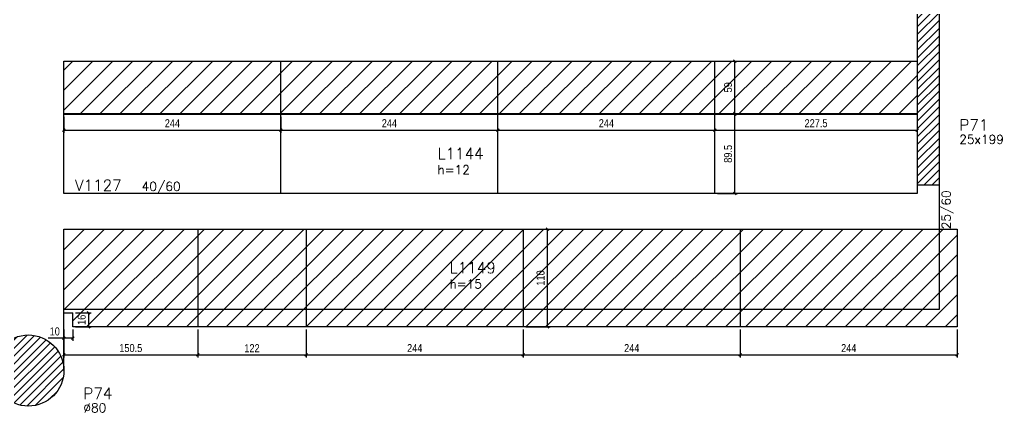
# Model space of a CAD drawing. Extents: x 1860 to 8661, y -614 to 3008.
# Drawn here: x 6172 to 7277, y 105 to 547 of the extents above; entities that cross this region are included whole.
import ezdxf

# ---------------------------------------------------------------- set-up
doc = ezdxf.new("R2010")
doc.units = 0
for name, color, linetype in [('242', 12, 'Continuous'), ('COTA', 241, 'Continuous'), ('F-LAJES', 3, 'Continuous'), ('F-LAJES-DIM', 2, 'Continuous'), ('F-LAJES-NOME', 4, 'Continuous'), ('F-PILARES-DIM', 172, 'Continuous'), ('F-PILARES-HACH', 174, 'Continuous'), ('F-PILARES-NOME', 170, 'Continuous'), ('F-PILARES-S', 170, 'Continuous'), ('F-VIGAS', 3, 'Continuous'), ('F-VIGAS-DIM', 2, 'Continuous'), ('F-VIGAS-NOME', 4, 'Continuous'), ('Painéis', 200, 'Continuous')]:
    doc.layers.add(name, color=color, linetype=linetype)
doc.layers.add('Hachura', color=251, linetype='Continuous', lineweight=9)
doc.styles.add('COTA TECNICA-50', font='techl___.ttf', dxfattribs={"height": 9})
doc.styles.add('MCP', font='romans.shx')
doc.dimstyles.new('COTA PAINEL-50', dxfattribs={"dimtxt": 9, "dimasz": 3, "dimexe": 3, "dimexo": 3, "dimgap": 3, "dimtad": 1, "dimdec": 1, "dimzin": 12, "dimdsep": 46, "dimtxsty": 'COTA TECNICA-50', "dimblk1": 'OBLIQUE', "dimblk2": 'OBLIQUE', "dimsah": 1, "dimcen": 0.9, "dimclrd": 4, "dimclre": 4, "dimclrt": 240, "dimadec": 1, "dimazin": 3, "dimtfac": 1, "dimtdec": 1, "dimtmove": 0, "dimatfit": 3, "dimfxl": 1, "dimtolj": 1, "dimtzin": 12, "dimarcsym": 0})
pattern_1 = [(45, (3946.89, 636.7516), (-4.419417, 4.419417), [])]
pattern_2 = [(45, (0, 127.807), (-11.22532, 11.22532), [])]

# ---------------------------------------------------------------- blocks, each defined once
blk = doc.blocks.new('_Oblique')
at = {"color": 0, "linetype": 'ByBlock', "lineweight": -2}
blk.add_line((-0.5, -0.5), (0.5, 0.5), dxfattribs=at)
blk = doc.blocks.new('*D1052')
at = {"layer": 'COTA', "color": 4, "lineweight": -2, "transparency": 16777216}
for p, q in [((6221.9, 437.8), (6221.9, 419.8)), ((6465.9, 437.8), (6465.9, 419.8)), ((6221.9, 422.8), (6465.9, 422.8))]:
    blk.add_line(p, q, dxfattribs=at)
at = {"layer": 'Defpoints', "color": 0, "transparency": 16777216}
for p in [(6221.9, 440.8), (6465.9, 440.8), (6465.9, 422.8)]:
    blk.add_point(p, dxfattribs=at)
at = {"layer": 'COTA', "color": 4, "lineweight": -2, "transparency": 16777216, "xscale": 3, "yscale": 3, "zscale": 3, "rotation": 180}
blk.add_blockref('_Oblique', (6221.9, 422.8), dxfattribs=at)
at = {"layer": 'COTA', "color": 4, "lineweight": -2, "transparency": 16777216, "xscale": 3, "yscale": 3, "zscale": 3}
blk.add_blockref('_Oblique', (6465.9, 422.8), dxfattribs=at)
at = {"layer": 'COTA', "color": 240, "transparency": 16777216, "insert": (6343.9, 430.4), "char_height": 9, "attachment_point": 5, "style": 'COTA TECNICA-50'}
blk.add_mtext('\\A1;244', dxfattribs=at)
blk = doc.blocks.new('*D1053')
at = {"layer": 'COTA', "color": 4, "lineweight": -2, "transparency": 16777216}
for p, q in [((6465.9, 437.8), (6465.9, 419.8)), ((6465.9, 422.8), (6709.9, 422.8))]:
    blk.add_line(p, q, dxfattribs=at)
at = {"layer": 'Defpoints', "color": 0, "transparency": 16777216}
for p in [(6465.9, 440.8), (6709.9, 422.8), (6709.9, 422.8)]:
    blk.add_point(p, dxfattribs=at)
at = {"layer": 'COTA', "color": 4, "lineweight": -2, "transparency": 16777216, "xscale": 3, "yscale": 3, "zscale": 3, "rotation": 180}
blk.add_blockref('_Oblique', (6465.9, 422.8), dxfattribs=at)
at = {"layer": 'COTA', "color": 4, "lineweight": -2, "transparency": 16777216, "xscale": 3, "yscale": 3, "zscale": 3}
blk.add_blockref('_Oblique', (6709.9, 422.8), dxfattribs=at)
at = {"layer": 'COTA', "color": 240, "transparency": 16777216, "insert": (6587.9, 430.4), "char_height": 9, "attachment_point": 5, "style": 'COTA TECNICA-50'}
blk.add_mtext('\\A1;244', dxfattribs=at)
blk = doc.blocks.new('*D1054')
at = {"layer": 'COTA', "color": 4, "lineweight": -2, "transparency": 16777216}
blk.add_line((6709.9, 422.8), (6953.9, 422.8), dxfattribs=at)
at = {"layer": 'Defpoints', "color": 0, "transparency": 16777216}
for p in [(6709.9, 422.8), (6953.9, 422.8), (6953.9, 422.8)]:
    blk.add_point(p, dxfattribs=at)
at = {"layer": 'COTA', "color": 4, "lineweight": -2, "transparency": 16777216, "xscale": 3, "yscale": 3, "zscale": 3, "rotation": 180}
blk.add_blockref('_Oblique', (6709.9, 422.8), dxfattribs=at)
at = {"layer": 'COTA', "color": 4, "lineweight": -2, "transparency": 16777216, "xscale": 3, "yscale": 3, "zscale": 3}
blk.add_blockref('_Oblique', (6953.9, 422.8), dxfattribs=at)
at = {"layer": 'COTA', "color": 240, "transparency": 16777216, "insert": (6831.9, 430.4), "char_height": 9, "attachment_point": 5, "style": 'COTA TECNICA-50'}
blk.add_mtext('\\A1;244', dxfattribs=at)
blk = doc.blocks.new('*D1055')
at = {"layer": 'COTA', "color": 4, "lineweight": -2, "transparency": 16777216}
blk.add_line((6953.9, 422.8), (7181.4, 422.8), dxfattribs=at)
at = {"layer": 'Defpoints', "color": 0, "transparency": 16777216}
for p in [(6953.9, 422.8), (7181.4, 422.8), (7181.4, 422.8)]:
    blk.add_point(p, dxfattribs=at)
at = {"layer": 'COTA', "color": 4, "lineweight": -2, "transparency": 16777216, "xscale": 3, "yscale": 3, "zscale": 3, "rotation": 180}
blk.add_blockref('_Oblique', (6953.9, 422.8), dxfattribs=at)
at = {"layer": 'COTA', "color": 4, "lineweight": -2, "transparency": 16777216, "xscale": 3, "yscale": 3, "zscale": 3}
blk.add_blockref('_Oblique', (7181.4, 422.8), dxfattribs=at)
at = {"layer": 'COTA', "color": 240, "transparency": 16777216, "insert": (7067.6, 430.4), "char_height": 9, "attachment_point": 5, "style": 'COTA TECNICA-50'}
blk.add_mtext('\\A1;227.5', dxfattribs=at)
blk = doc.blocks.new('*D1056')
at = {"layer": 'COTA', "color": 4, "lineweight": -2, "transparency": 16777216}
for p, q in [((6956.9, 440.8), (6979.3, 440.8)), ((6976.3, 351.3), (6976.3, 440.8)), ((6956.9, 351.3), (6979.3, 351.3))]:
    blk.add_line(p, q, dxfattribs=at)
at = {"layer": 'Defpoints', "color": 0, "transparency": 16777216}
for p in [(6953.9, 440.8), (6976.3, 440.8), (6953.9, 351.3)]:
    blk.add_point(p, dxfattribs=at)
at = {"layer": 'COTA', "color": 4, "lineweight": -2, "transparency": 16777216, "xscale": 3, "yscale": 3, "zscale": 3}
for p, rotation in [((6976.3, 440.8), 90), ((6976.3, 351.3), 270)]:
    blk.add_blockref('_Oblique', p, dxfattribs=dict(at, rotation=rotation))
at = {"layer": 'COTA', "color": 240, "transparency": 16777216, "insert": (6968.7, 396), "char_height": 9, "attachment_point": 5, "rotation": 90, "style": 'COTA TECNICA-50'}
blk.add_mtext('\\A1;89.5', dxfattribs=at)
blk = doc.blocks.new('*D1057')
at = {"layer": 'COTA', "color": 4, "lineweight": -2, "transparency": 16777216}
for p, q in [((6956.9, 500.3), (6979.3, 500.3)), ((6976.3, 441.3), (6976.3, 500.3)), ((6956.9, 441.3), (6979.3, 441.3))]:
    blk.add_line(p, q, dxfattribs=at)
at = {"layer": 'Defpoints', "color": 0, "transparency": 16777216}
for p in [(6953.9, 500.3), (6976.3, 500.3), (6953.9, 441.3)]:
    blk.add_point(p, dxfattribs=at)
at = {"layer": 'COTA', "color": 4, "lineweight": -2, "transparency": 16777216, "xscale": 3, "yscale": 3, "zscale": 3}
for p, rotation in [((6976.3, 500.3), 90), ((6976.3, 441.3), 270)]:
    blk.add_blockref('_Oblique', p, dxfattribs=dict(at, rotation=rotation))
at = {"layer": 'COTA', "color": 240, "transparency": 16777216, "insert": (6968.7, 470.8), "char_height": 9, "attachment_point": 5, "rotation": 90, "style": 'COTA TECNICA-50'}
blk.add_mtext('\\A1;59', dxfattribs=at)
blk = doc.blocks.new('*D1117')
at = {"layer": 'COTA', "color": 4, "lineweight": -2, "transparency": 16777216}
for p, q in [((6234.9, 217.3), (6252.5, 217.3)), ((6249.5, 217.3), (6249.5, 201.3)), ((6234.9, 201.3), (6252.5, 201.3))]:
    blk.add_line(p, q, dxfattribs=at)
at = {"layer": 'Defpoints', "color": 0, "transparency": 16777216}
for p in [(6231.9, 217.3), (6231.9, 201.3), (6249.5, 201.3)]:
    blk.add_point(p, dxfattribs=at)
at = {"layer": 'COTA', "color": 4, "lineweight": -2, "transparency": 16777216, "xscale": 3, "yscale": 3, "zscale": 3}
for p, rotation in [((6249.5, 217.3), 90), ((6249.5, 201.3), 270)]:
    blk.add_blockref('_Oblique', p, dxfattribs=dict(at, rotation=rotation))
at = {"layer": 'COTA', "color": 240, "transparency": 16777216, "insert": (6241.9, 209.3), "char_height": 9, "attachment_point": 5, "rotation": 90, "style": 'COTA TECNICA-50'}
blk.add_mtext('\\A1;16', dxfattribs=at)
blk = doc.blocks.new('*D1118')
at = {"layer": 'COTA', "color": 4, "lineweight": -2, "transparency": 16777216}
for p, q in [((6221.9, 188.6), (6204.4, 188.6)), ((6221.9, 198.3), (6221.9, 185.6)), ((6231.9, 188.6), (6221.9, 188.6)), ((6231.9, 198.3), (6231.9, 185.6))]:
    blk.add_line(p, q, dxfattribs=at)
at = {"layer": 'Defpoints', "color": 0, "transparency": 16777216}
for p in [(6221.9, 201.3), (6231.9, 201.3), (6221.9, 188.6)]:
    blk.add_point(p, dxfattribs=at)
at = {"layer": 'COTA', "color": 4, "lineweight": -2, "transparency": 16777216, "xscale": 3, "yscale": 3, "zscale": 3, "rotation": 180}
blk.add_blockref('_Oblique', (6221.9, 188.6), dxfattribs=at)
at = {"layer": 'COTA', "color": 4, "lineweight": -2, "transparency": 16777216, "xscale": 3, "yscale": 3, "zscale": 3}
blk.add_blockref('_Oblique', (6231.9, 188.6), dxfattribs=at)
at = {"layer": 'COTA', "color": 240, "transparency": 16777216, "insert": (6211.6, 196.2), "char_height": 9, "attachment_point": 5, "style": 'COTA TECNICA-50'}
blk.add_mtext('\\A1;10', dxfattribs=at)
blk = doc.blocks.new('*D1116')
at = {"layer": 'COTA', "color": 4, "lineweight": -2, "transparency": 16777216}
for p, q in [((6741.4, 311.3), (6768.5, 311.3)), ((6765.5, 201.3), (6765.5, 311.3)), ((6741.4, 201.3), (6768.5, 201.3))]:
    blk.add_line(p, q, dxfattribs=at)
at = {"layer": 'Defpoints', "color": 0, "transparency": 16777216}
for p in [(6738.4, 311.3), (6765.5, 311.3), (6738.4, 201.3)]:
    blk.add_point(p, dxfattribs=at)
at = {"layer": 'COTA', "color": 4, "lineweight": -2, "transparency": 16777216, "xscale": 3, "yscale": 3, "zscale": 3}
for p, rotation in [((6765.5, 311.3), 90), ((6765.5, 201.3), 270)]:
    blk.add_blockref('_Oblique', p, dxfattribs=dict(at, rotation=rotation))
at = {"layer": 'COTA', "color": 240, "transparency": 16777216, "insert": (6757.9, 256.3), "char_height": 9, "attachment_point": 5, "rotation": 90, "style": 'COTA TECNICA-50'}
blk.add_mtext('\\A1;110', dxfattribs=at)
blk = doc.blocks.new('*D1111')
at = {"layer": 'COTA', "color": 4, "lineweight": -2, "transparency": 16777216}
for p, q in [((6221.9, 188.9), (6221.9, 166.9)), ((6372.4, 198.3), (6372.4, 166.9)), ((6221.9, 169.9), (6372.4, 169.9))]:
    blk.add_line(p, q, dxfattribs=at)
at = {"layer": 'Defpoints', "color": 0, "transparency": 16777216}
for p in [(6372.4, 201.3), (6221.9, 191.9), (6372.4, 169.9)]:
    blk.add_point(p, dxfattribs=at)
at = {"layer": 'COTA', "color": 4, "lineweight": -2, "transparency": 16777216, "xscale": 3, "yscale": 3, "zscale": 3, "rotation": 180}
blk.add_blockref('_Oblique', (6221.9, 169.9), dxfattribs=at)
at = {"layer": 'COTA', "color": 4, "lineweight": -2, "transparency": 16777216, "xscale": 3, "yscale": 3, "zscale": 3}
blk.add_blockref('_Oblique', (6372.4, 169.9), dxfattribs=at)
at = {"layer": 'COTA', "color": 240, "transparency": 16777216, "insert": (6297.1, 177.5), "char_height": 9, "attachment_point": 5, "style": 'COTA TECNICA-50'}
blk.add_mtext('\\A1;150.5', dxfattribs=at)
blk = doc.blocks.new('*D1112')
at = {"layer": 'COTA', "color": 4, "lineweight": -2, "transparency": 16777216}
for p, q in [((6372.4, 198.3), (6372.4, 166.9)), ((6494.4, 198.3), (6494.4, 166.9)), ((6372.4, 169.9), (6494.4, 169.9))]:
    blk.add_line(p, q, dxfattribs=at)
at = {"layer": 'Defpoints', "color": 0, "transparency": 16777216}
for p in [(6372.4, 201.3), (6494.4, 201.3), (6494.4, 169.9)]:
    blk.add_point(p, dxfattribs=at)
at = {"layer": 'COTA', "color": 4, "lineweight": -2, "transparency": 16777216, "xscale": 3, "yscale": 3, "zscale": 3, "rotation": 180}
blk.add_blockref('_Oblique', (6372.4, 169.9), dxfattribs=at)
at = {"layer": 'COTA', "color": 4, "lineweight": -2, "transparency": 16777216, "xscale": 3, "yscale": 3, "zscale": 3}
blk.add_blockref('_Oblique', (6494.4, 169.9), dxfattribs=at)
at = {"layer": 'COTA', "color": 240, "transparency": 16777216, "insert": (6433.4, 177.4), "char_height": 9, "attachment_point": 5, "style": 'COTA TECNICA-50'}
blk.add_mtext('\\A1;122', dxfattribs=at)
blk = doc.blocks.new('*D1113')
at = {"layer": 'COTA', "color": 4, "lineweight": -2, "transparency": 16777216}
for p, q in [((6494.4, 198.3), (6494.4, 166.9)), ((6738.4, 198.3), (6738.4, 166.9)), ((6494.4, 169.9), (6738.4, 169.9))]:
    blk.add_line(p, q, dxfattribs=at)
at = {"layer": 'Defpoints', "color": 0, "transparency": 16777216}
for p in [(6494.4, 201.3), (6738.4, 201.3), (6738.4, 169.9)]:
    blk.add_point(p, dxfattribs=at)
at = {"layer": 'COTA', "color": 4, "lineweight": -2, "transparency": 16777216, "xscale": 3, "yscale": 3, "zscale": 3, "rotation": 180}
blk.add_blockref('_Oblique', (6494.4, 169.9), dxfattribs=at)
at = {"layer": 'COTA', "color": 4, "lineweight": -2, "transparency": 16777216, "xscale": 3, "yscale": 3, "zscale": 3}
blk.add_blockref('_Oblique', (6738.4, 169.9), dxfattribs=at)
at = {"layer": 'COTA', "color": 240, "transparency": 16777216, "insert": (6616.4, 177.5), "char_height": 9, "attachment_point": 5, "style": 'COTA TECNICA-50'}
blk.add_mtext('\\A1;244', dxfattribs=at)
blk = doc.blocks.new('*D1114')
at = {"layer": 'COTA', "color": 4, "lineweight": -2, "transparency": 16777216}
for p, q in [((6738.4, 198.3), (6738.4, 166.9)), ((6982.4, 198.3), (6982.4, 166.9)), ((6738.4, 169.9), (6982.4, 169.9))]:
    blk.add_line(p, q, dxfattribs=at)
at = {"layer": 'Defpoints', "color": 0, "transparency": 16777216}
for p in [(6738.4, 201.3), (6982.4, 201.3), (6982.4, 169.9)]:
    blk.add_point(p, dxfattribs=at)
at = {"layer": 'COTA', "color": 4, "lineweight": -2, "transparency": 16777216, "xscale": 3, "yscale": 3, "zscale": 3, "rotation": 180}
blk.add_blockref('_Oblique', (6738.4, 169.9), dxfattribs=at)
at = {"layer": 'COTA', "color": 4, "lineweight": -2, "transparency": 16777216, "xscale": 3, "yscale": 3, "zscale": 3}
blk.add_blockref('_Oblique', (6982.4, 169.9), dxfattribs=at)
at = {"layer": 'COTA', "color": 240, "transparency": 16777216, "insert": (6860.4, 177.5), "char_height": 9, "attachment_point": 5, "style": 'COTA TECNICA-50'}
blk.add_mtext('\\A1;244', dxfattribs=at)
blk = doc.blocks.new('*D1115')
at = {"layer": 'COTA', "color": 4, "lineweight": -2, "transparency": 16777216}
for p, q in [((6982.4, 198.3), (6982.4, 166.9)), ((7226.4, 198.3), (7226.4, 166.9)), ((6982.4, 169.9), (7226.4, 169.9))]:
    blk.add_line(p, q, dxfattribs=at)
at = {"layer": 'Defpoints', "color": 0, "transparency": 16777216}
for p in [(6982.4, 201.3), (7226.4, 201.3), (7226.4, 169.9)]:
    blk.add_point(p, dxfattribs=at)
at = {"layer": 'COTA', "color": 4, "lineweight": -2, "transparency": 16777216, "xscale": 3, "yscale": 3, "zscale": 3, "rotation": 180}
blk.add_blockref('_Oblique', (6982.4, 169.9), dxfattribs=at)
at = {"layer": 'COTA', "color": 4, "lineweight": -2, "transparency": 16777216, "xscale": 3, "yscale": 3, "zscale": 3}
blk.add_blockref('_Oblique', (7226.4, 169.9), dxfattribs=at)
at = {"layer": 'COTA', "color": 240, "transparency": 16777216, "insert": (7104.4, 177.5), "char_height": 9, "attachment_point": 5, "style": 'COTA TECNICA-50'}
blk.add_mtext('\\A1;244', dxfattribs=at)

msp = doc.modelspace()

# ---------------------------------------------------------------- hatches: boundary and pattern name
at = {"layer": 'F-PILARES-HACH', "linetype": 'Continuous'}
h = msp.add_hatch(dxfattribs=at)
h.set_pattern_fill('ANSI31', color=256, scale=50, style=0)
h.set_pattern_definition(pattern_1)
h.paths.add_polyline_path([(7181.39, 361.25), (7206.39, 361.25), (7206.39, 560.25), (7181.39, 560.25)], flags=16)
h = msp.add_hatch(dxfattribs=at)
h.set_pattern_fill('ANSI31', color=256, scale=50)
h.set_pattern_definition(pattern_1)
edge = h.paths.add_edge_path()
edge.add_arc((6181.89, 152.25), 40, 0, 360)
at = {"layer": 'Hachura', "linetype": 'ByBlock'}
h = msp.add_hatch(dxfattribs=at)
h.set_pattern_fill('ANSI31', color=256, scale=5)
h.set_pattern_definition(pattern_2)
h.paths.add_polyline_path([(6465.89, 500.25), (6221.89, 500.25), (6221.89, 441.25), (6465.89, 441.25)])
h.paths.add_polyline_path([(6516.89, 500.25), (6465.89, 500.25), (6465.89, 441.25), (6709.89, 441.25), (6709.89, 500.25)])
h.paths.add_polyline_path([(6953.89, 441.25), (6953.89, 500.25), (6856.89, 500.25), (6709.89, 500.25), (6709.89, 441.25)])
h.paths.add_polyline_path([(6953.89, 500.25), (6953.89, 441.25), (7181.39, 441.25), (7181.39, 500.25)])
h = msp.add_hatch(dxfattribs=at)
h.set_pattern_fill('ANSI31', color=256, scale=5)
h.set_pattern_definition(pattern_2)
h.paths.add_polyline_path([(6372.39, 221.25), (6372.39, 311.25), (6221.89, 311.25), (6221.89, 221.25)])
h.paths.add_polyline_path([(6494.39, 221.25), (6494.39, 311.25), (6372.39, 311.25), (6372.39, 221.25)])
h.paths.add_polyline_path([(6494.39, 311.25), (6494.39, 221.25), (6738.39, 221.25), (6738.39, 311.25)])
h.paths.add_polyline_path([(6738.39, 311.25), (6738.39, 221.25), (6982.39, 221.25), (6982.39, 311.25)])
h.paths.add_polyline_path([(6982.39, 311.25), (6982.39, 221.25), (7206.39, 221.25), (7206.39, 311.25)], flags=17)
h.paths.add_polyline_path([(7226.39, 201.25), (7226.39, 311.25), (7206.39, 311.25), (7206.39, 221.25), (6982.39, 221.25), (6982.39, 201.25)])
h.paths.add_polyline_path([(6982.39, 201.25), (6982.39, 221.25), (6738.39, 221.25), (6738.39, 201.25)])
h.paths.add_polyline_path([(6738.39, 201.25), (6738.39, 221.25), (6494.39, 221.25), (6494.39, 201.25)])
h.paths.add_polyline_path([(6494.39, 201.25), (6494.39, 221.25), (6372.39, 221.25), (6372.39, 201.25)])
h.paths.add_polyline_path([(6372.39, 201.25), (6372.39, 221.25), (6221.89, 221.25), (6221.89, 217.25), (6231.89, 217.25), (6231.89, 201.25)])

# ---------------------------------------------------------------- linework, layer by layer
at = {"layer": '242', "linetype": 'Continuous'}
for p, q in [((7193.89, 460.75), (7193.89, 460.75)), ((6181.89, 152.25), (6181.89, 152.25))]:
    msp.add_line(p, q, dxfattribs=at)
at = {"layer": 'F-LAJES', "linetype": 'Continuous'}
for p, q in [((7206.39, 221.25), (7206.39, 311.25)), ((6221.89, 221.25), (7206.39, 221.25))]:
    msp.add_line(p, q, dxfattribs=at)
at = {"layer": 'F-PILARES-S', "linetype": 'Continuous'}
msp.add_lwpolyline([(7181.39, 361.25), (7206.39, 361.25), (7206.39, 560.25), (7181.39, 560.25), (7181.39, 361.25)], dxfattribs=at)
msp.add_circle((6181.89, 152.25), 40, dxfattribs=at)
at = {"layer": 'F-VIGAS'}
for points in [[(6221.89, 351.25), (6221.89, 500.25)], [(6221.89, 500.25), (6516.89, 500.25)], [(6516.89, 500.25), (6856.89, 500.25)], [(6856.89, 500.25), (7181.39, 500.25)], [(7181.39, 361.25), (7181.39, 351.25)], [(7206.39, 311.25), (7206.39, 361.25)], [(7181.39, 351.25), (6221.89, 351.25)], [(6221.89, 152.25), (6221.89, 311.25)], [(6221.89, 311.25), (7206.39, 311.25)]]:
    msp.add_lwpolyline(points, dxfattribs=at)
at = {"layer": 'Painéis'}
for p, q in [((6372.39, 311.25), (6372.39, 201.25)), ((6494.39, 311.25), (6494.39, 201.25)), ((6738.39, 311.25), (6738.39, 201.25)), ((6982.39, 311.25), (6982.39, 201.25)), ((7206.39, 311.25), (7226.39, 311.25)), ((7226.39, 311.25), (7226.39, 201.25)), ((6221.89, 217.25), (6231.89, 217.25)), ((6231.89, 201.25), (6231.89, 217.25)), ((7226.39, 201.25), (6231.89, 201.25))]:
    msp.add_line(p, q, dxfattribs=at)
for points in [[(6465.89, 351.25), (6465.89, 500.25)], [(6709.89, 351.25), (6709.89, 500.25)], [(6953.89, 351.25), (6953.89, 500.25)], [(6221.89, 441.25), (7181.39, 441.25)], [(6221.89, 440.75), (7181.39, 440.75)]]:
    msp.add_lwpolyline(points, dxfattribs=at)

# ---------------------------------------------------------------- texts
at = {"layer": 'F-LAJES-DIM', "linetype": 'Continuous', "style": 'MCP'}
for s, p in [('h=12', (6641.91, 373.1)), ('h=15', (6655.48, 244.67))]:
    msp.add_text(s, height=10, dxfattribs=at).set_placement(p)
at = {"layer": 'F-LAJES-NOME', "linetype": 'Continuous', "style": 'MCP'}
for s, p in [('L1144', (6641.91, 390.1)), ('L1149', (6655.48, 261.67))]:
    msp.add_text(s, height=12.5, dxfattribs=at).set_placement(p)
at = {"layer": 'F-PILARES-DIM', "linetype": 'Continuous', "style": 'MCP'}
for s, p in [('25x199', (7228.66, 407.27)), ('%%c80', (6243.78, 105.23))]:
    msp.add_text(s, height=10, dxfattribs=at).set_placement(p)
at = {"layer": 'F-PILARES-NOME', "linetype": 'Continuous', "style": 'MCP'}
for s, p in [('P71', (7228.66, 422.27)), ('P74', (6243.78, 120.23))]:
    msp.add_text(s, height=12.5, dxfattribs=at).set_placement(p)
at = {"layer": 'F-VIGAS-DIM', "linetype": 'Continuous', "style": 'MCP'}
msp.add_text('40/60', height=10, dxfattribs=at).set_placement((6309.39, 354.38))
msp.add_text('25/60', height=10, rotation=90, dxfattribs=at).set_placement((7218.89, 311.25))
at = {"layer": 'F-VIGAS-NOME', "linetype": 'Continuous', "style": 'MCP'}
msp.add_text('V1127', height=12.5, dxfattribs=at).set_placement((6234.39, 354.38))

# ---------------------------------------------------------------- dimensions: what is measured, and where the dimension line sits
at = {"layer": 'COTA'}
for base, p1, p2, picture, middle in [((6976.32, 500.25), (6953.89, 441.25), (6953.89, 500.25), '*D1057', (6968.7, 470.75)), ((6976.32, 440.75), (6953.89, 351.25), (6953.89, 440.75), '*D1056', (6968.7, 396)), ((6765.5, 311.25), (6738.39, 201.25), (6738.39, 311.25), '*D1116', (6757.91, 256.25)), ((6249.51, 201.25), (6231.89, 217.25), (6231.89, 201.25), '*D1117', (6241.92, 209.25))]:
    dim = msp.add_linear_dim(base=base, p1=p1, p2=p2, angle=90, dimstyle='COTA PAINEL-50', dxfattribs=at)
    dim.commit()
    dim.dimension.update_dxf_attribs({"geometry": picture, "text_midpoint": middle})
for base, p1, p2, picture, middle in [((6465.89, 422.8), (6221.89, 440.75), (6465.89, 440.75), '*D1052', (6343.89, 430.37)), ((6221.89, 188.56), (6231.89, 201.25), (6221.89, 201.25), '*D1118', (6211.65, 196.15)), ((6372.39, 169.89), (6221.89, 191.91), (6372.39, 201.25), '*D1111', (6297.14, 177.49))]:
    dim = msp.add_linear_dim(base=base, p1=p1, p2=p2, dimstyle='COTA PAINEL-50', dxfattribs=at)
    dim.commit()
    dim.dimension.update_dxf_attribs({"geometry": picture, "text_midpoint": middle})
for base, p1, p2, picture, middle in [((6709.89, 422.8), (6465.89, 440.75), (6709.89, 422.8), '*D1053', (6587.89, 430.37)), ((6953.89, 422.8), (6709.89, 422.8), (6953.89, 422.8), '*D1054', (6831.89, 430.37)), ((7181.39, 422.8), (6953.89, 422.8), (7181.39, 422.8), '*D1055', (7067.64, 430.4)), ((6494.39, 169.89), (6372.39, 201.25), (6494.39, 201.25), '*D1112', (6433.39, 177.45)), ((6738.39, 169.89), (6494.39, 201.25), (6738.39, 201.25), '*D1113', (6616.39, 177.46)), ((6982.39, 169.89), (6738.39, 201.25), (6982.39, 201.25), '*D1114', (6860.39, 177.46)), ((7226.39, 169.89), (6982.39, 201.25), (7226.39, 201.25), '*D1115', (7104.39, 177.46))]:
    dim = msp.add_linear_dim(base=base, p1=p1, p2=p2, dimstyle='COTA PAINEL-50', override={"dimtmove": 1}, dxfattribs=at)
    dim.commit()
    dim.dimension.update_dxf_attribs({"geometry": picture, "text_midpoint": middle})

doc.saveas('drawing.dxf')
